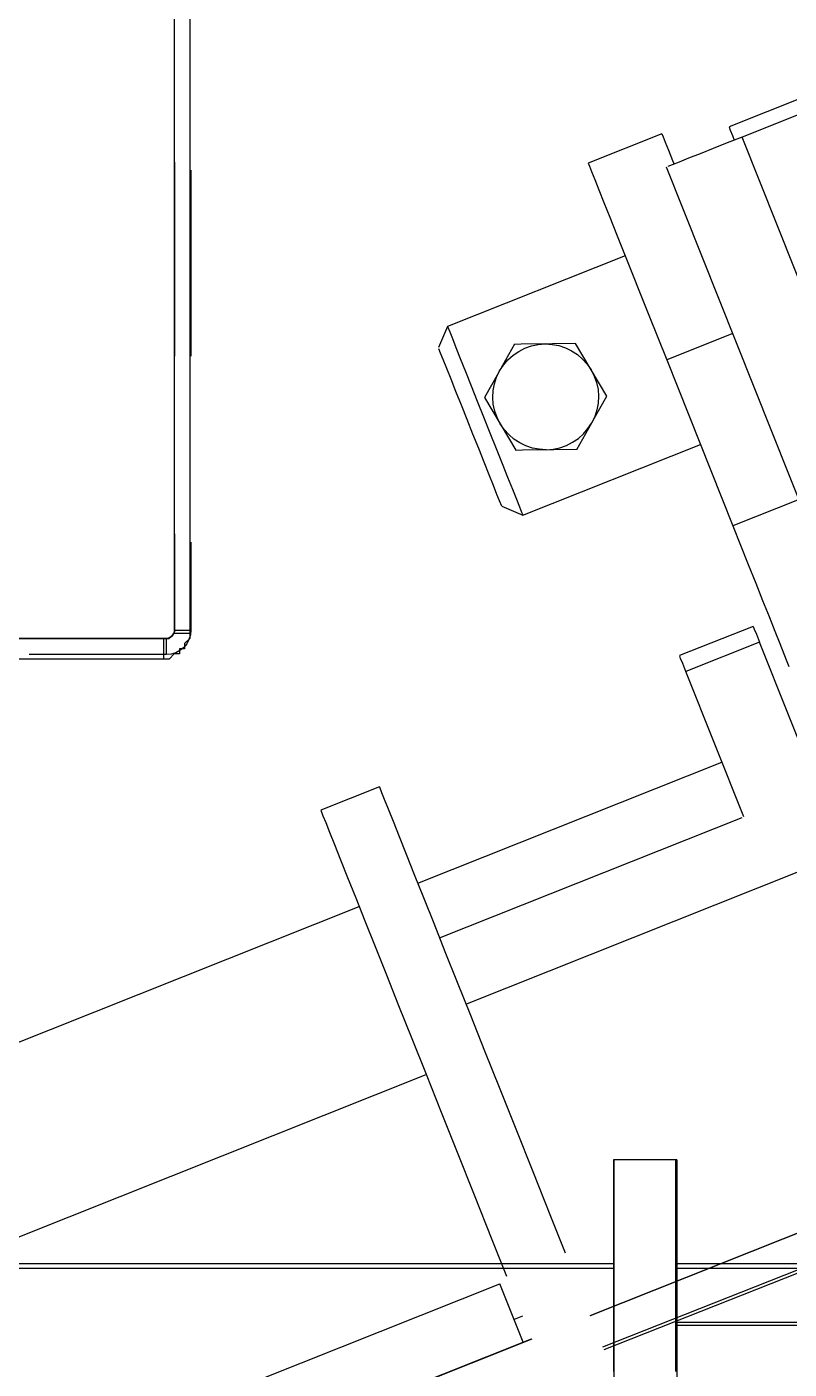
# Model space of a CAD drawing. Extents: x 3 to 592, y 5 to 207.
# Drawn here: x 96.25 to 101.46, y 49.93 to 59.11 of the extents above; entities that cross this region are included whole.
import ezdxf

# ---------------------------------------------------------------- set-up
doc = ezdxf.new("R2010")
doc.units = 0
doc.layers.get('0').update_dxf_attribs({"linetype": 'CONTINUOUS'})

msp = doc.modelspace()

# ---------------------------------------------------------------- linework, layer by layer
at = {"color": 7}
for points in [[(97.260833, 62.618056), (97.260833, 54.962778)], [(97.260833, 62.512222), (97.260833, 54.962778)], [(97.366667, 62.512222), (97.366667, 54.962778)], [(102.380803, 58.848625), (101.137967, 58.353325)], [(102.380803, 58.848625), (101.137967, 58.353325)], [(101.834033, 58.735419), (101.049102, 58.422505)], [(101.834033, 58.735419), (101.049102, 58.422505)], [(100.591126, 58.374597), (100.088065, 58.17422)], [(100.591126, 58.374597), (100.088065, 58.17422)], [(100.591126, 58.374597), (100.59924, 58.354489), (100.613704, 58.318153), (100.635223, 58.264178), (100.663446, 58.19327), (100.673323, 58.168222)], [(100.591126, 58.374597), (100.59924, 58.354489), (100.613704, 58.318153), (100.635223, 58.264178), (100.663446, 58.19327), (100.673323, 58.168222)], [(101.137861, 58.353325), (101.037319, 58.313108), (100.940306, 58.274656), (100.851053, 58.239025), (100.773089, 58.207981), (100.708883, 58.182228), (100.660906, 58.163178), (100.631625, 58.151536)], [(101.137861, 58.353325), (101.037319, 58.313108), (100.940306, 58.274656), (100.851053, 58.239025), (100.773089, 58.207981), (100.708883, 58.182228), (100.660906, 58.163178), (100.631625, 58.151536)], [(101.048961, 58.42254), (101.057781, 58.400668), (101.072597, 58.363626), (101.084944, 58.332229)], [(101.048961, 58.42254), (101.057781, 58.400668), (101.072597, 58.363626), (101.084944, 58.332229)], [(102.577512, 54.740704), (101.137826, 58.353149)], [(102.577512, 54.740704), (101.137826, 58.353149)], [(97.263021, 58.181769), (97.263021, 56.911769)], [(97.263021, 58.181769), (97.263021, 56.911769)], [(97.263021, 58.181769), (97.263021, 56.911769)], [(97.263021, 58.181769), (97.263021, 56.911769)], [(97.263021, 58.181769), (97.263021, 56.911769)], [(97.263021, 58.181769), (97.263021, 56.911769)], [(97.263021, 58.181769), (97.263021, 56.911769)], [(97.263021, 58.181769), (97.263021, 56.911769)], [(100.087959, 58.174079), (100.096073, 58.15397), (100.110537, 58.117634), (100.132056, 58.063659), (100.160279, 57.992751), (100.194851, 57.905967), (100.235068, 57.80472), (100.280929, 57.690067), (100.331023, 57.564126), (100.384998, 57.428659), (100.442148, 57.285079), (100.501415, 57.136206), (100.562445, 56.983806), (100.623476, 56.829995)], [(100.087959, 58.174079), (100.096073, 58.15397), (100.110537, 58.117634), (100.132056, 58.063659), (100.160279, 57.992751), (100.194851, 57.905967), (100.235068, 57.80472), (100.280929, 57.690067), (100.331023, 57.564126), (100.384998, 57.428659), (100.442148, 57.285079), (100.501415, 57.136206), (100.562445, 56.983806), (100.623476, 56.829995)], [(97.263021, 58.126066), (97.263021, 56.856066)], [(97.263021, 58.126066), (97.263021, 56.856066)], [(97.263021, 58.126066), (97.263021, 56.856066)], [(97.263021, 58.126066), (97.263021, 56.856066)], [(97.263021, 58.126066), (97.263021, 56.856066)], [(97.263021, 58.126066), (97.263021, 56.856066)], [(97.263021, 58.126066), (97.263021, 56.856066)], [(97.263021, 58.126066), (97.263021, 56.856066)], [(97.37411, 58.126066), (97.37411, 56.856066)], [(97.37411, 58.126066), (97.37411, 56.856066)], [(97.37411, 58.126066), (97.37411, 56.856066)], [(97.37411, 58.126066), (97.37411, 56.856066)], [(97.37411, 58.126066), (97.37411, 56.856066)], [(97.37411, 58.126066), (97.37411, 56.856066)], [(97.37411, 58.126066), (97.37411, 56.856066)], [(97.37411, 58.126066), (97.37411, 56.856066)], [(102.061433, 54.53507), (100.621747, 58.147514)], [(102.061433, 54.53507), (100.621747, 58.147514)], [(100.339878, 57.541936), (99.127028, 57.058631)], [(100.339878, 57.541936), (99.127028, 57.058631)], [(99.127063, 57.058595), (99.064974, 56.914309)], [(99.127063, 57.058595), (99.064974, 56.914309)], [(99.127063, 57.058595), (99.14188, 57.021906), (99.159871, 56.976751), (99.184213, 56.915367), (99.214199, 56.839873), (99.249477, 56.751679), (99.288283, 56.653959), (99.32991, 56.549537), (99.373302, 56.440881), (99.416694, 56.33152), (99.45938, 56.224629), (99.499949, 56.123029), (99.536991, 56.029895), (99.569799, 55.947698), (99.596963, 55.878906), (99.618482, 55.825637), (99.632946, 55.789301), (99.640355, 55.770604)], [(99.127063, 57.058595), (99.14188, 57.021906), (99.159871, 56.976751), (99.184213, 56.915367), (99.214199, 56.839873), (99.249477, 56.751679), (99.288283, 56.653959), (99.32991, 56.549537), (99.373302, 56.440881), (99.416694, 56.33152), (99.45938, 56.224629), (99.499949, 56.123029), (99.536991, 56.029895), (99.569799, 55.947698), (99.596963, 55.878906), (99.618482, 55.825637), (99.632946, 55.789301), (99.640355, 55.770604)], [(101.075172, 57.009912), (100.623617, 56.829995)], [(101.075172, 57.009912), (100.623617, 56.829995)], [(99.49688, 55.83047), (99.482416, 55.867159), (99.464424, 55.911609), (99.440436, 55.971934), (99.411155, 56.045664), (99.377288, 56.130684), (99.339894, 56.22417), (99.300736, 56.322242), (99.260872, 56.422431), (99.221713, 56.520503), (99.184672, 56.613989), (99.150805, 56.699009), (99.121524, 56.772739), (99.097183, 56.833064), (99.079544, 56.877514), (99.068608, 56.905031)], [(99.49688, 55.83047), (99.482416, 55.867159), (99.464424, 55.911609), (99.440436, 55.971934), (99.411155, 56.045664), (99.377288, 56.130684), (99.339894, 56.22417), (99.300736, 56.322242), (99.260872, 56.422431), (99.221713, 56.520503), (99.184672, 56.613989), (99.150805, 56.699009), (99.121524, 56.772739), (99.097183, 56.833064), (99.079544, 56.877514), (99.068608, 56.905031)], [(99.584581, 56.936852), (99.482275, 56.755171)], [(99.584581, 56.936852), (99.482275, 56.755171)], [(99.48231, 56.755136), (99.508063, 56.794647), (99.538755, 56.83063), (99.574032, 56.862027), (99.613191, 56.888839), (99.655171, 56.910005), (99.699621, 56.92588), (99.745835, 56.935405), (99.793108, 56.939286)], [(99.48231, 56.755136), (99.508063, 56.794647), (99.538755, 56.83063), (99.574032, 56.862027), (99.613191, 56.888839), (99.655171, 56.910005), (99.699621, 56.92588), (99.745835, 56.935405), (99.793108, 56.939286)], [(99.793037, 56.939145), (99.630406, 56.937381), (99.584545, 56.936675)], [(99.793037, 56.939145), (99.630406, 56.937381), (99.584545, 56.936675)], [(100.001529, 56.941438), (99.84419, 56.939674), (99.793037, 56.938968)], [(100.001529, 56.941438), (99.84419, 56.939674), (99.793037, 56.938968)], [(99.793037, 56.939145), (99.840309, 56.936675), (99.886523, 56.927856), (99.931679, 56.913039), (99.974012, 56.892578), (100.013523, 56.866825), (100.049506, 56.836134), (100.080904, 56.800856), (100.107715, 56.76205)], [(99.793037, 56.939145), (99.840309, 56.936675), (99.886523, 56.927856), (99.931679, 56.913039), (99.974012, 56.892578), (100.013523, 56.866825), (100.049506, 56.836134), (100.080904, 56.800856), (100.107715, 56.76205)], [(100.10775, 56.762015), (100.100342, 56.774715), (100.001564, 56.941579)], [(100.10775, 56.762015), (100.100342, 56.774715), (100.001564, 56.941579)], [(100.623582, 56.82996), (101.07549, 55.696132)], [(100.623582, 56.82996), (101.07549, 55.696132)], [(99.48231, 56.755136), (99.474902, 56.742083), (99.380005, 56.573455)], [(99.48231, 56.755136), (99.474902, 56.742083), (99.380005, 56.573455)], [(99.486297, 56.394032), (99.464777, 56.436013), (99.449255, 56.480816), (99.439377, 56.52703), (99.435849, 56.573949), (99.438672, 56.621221), (99.447138, 56.667788), (99.461955, 56.712591), (99.482416, 56.755277)], [(99.486297, 56.394032), (99.464777, 56.436013), (99.449255, 56.480816), (99.439377, 56.52703), (99.435849, 56.573949), (99.438672, 56.621221), (99.447138, 56.667788), (99.461955, 56.712591), (99.482416, 56.755277)], [(100.10775, 56.762015), (100.129269, 56.720034), (100.144792, 56.675232), (100.154669, 56.629018), (100.158197, 56.582098), (100.155375, 56.534826), (100.146908, 56.488259), (100.132092, 56.443457), (100.111631, 56.400771)], [(100.10775, 56.762015), (100.129269, 56.720034), (100.144792, 56.675232), (100.154669, 56.629018), (100.158197, 56.582098), (100.155375, 56.534826), (100.146908, 56.488259), (100.132092, 56.443457), (100.111631, 56.400771)], [(100.213971, 56.582627), (100.107785, 56.762191)], [(100.213971, 56.582627), (100.107785, 56.762191)], [(99.380075, 56.573455), (99.486261, 56.393891)], [(99.380075, 56.573455), (99.486261, 56.393891)], [(100.111701, 56.400947), (100.119109, 56.414), (100.214007, 56.582627)], [(100.111701, 56.400947), (100.119109, 56.414), (100.214007, 56.582627)], [(99.486297, 56.394032), (99.493705, 56.381332), (99.592483, 56.214469)], [(99.486297, 56.394032), (99.493705, 56.381332), (99.592483, 56.214469)], [(99.80101, 56.216938), (99.753738, 56.219407), (99.707524, 56.228227), (99.662368, 56.243044), (99.620035, 56.263505), (99.580524, 56.289257), (99.54454, 56.319949), (99.513143, 56.355227), (99.486332, 56.394032)], [(99.80101, 56.216938), (99.753738, 56.219407), (99.707524, 56.228227), (99.662368, 56.243044), (99.620035, 56.263505), (99.580524, 56.289257), (99.54454, 56.319949), (99.513143, 56.355227), (99.486332, 56.394032)], [(99.80101, 56.216938), (99.848282, 56.220466), (99.894496, 56.230344), (99.938946, 56.245866), (99.980926, 56.267385), (100.020085, 56.293844), (100.05501, 56.325594), (100.086054, 56.361224), (100.111807, 56.401088)], [(99.80101, 56.216938), (99.848282, 56.220466), (99.894496, 56.230344), (99.938946, 56.245866), (99.980926, 56.267385), (100.020085, 56.293844), (100.05501, 56.325594), (100.086054, 56.361224), (100.111807, 56.401088)], [(100.009466, 56.219231), (100.111772, 56.400912)], [(100.009466, 56.219231), (100.111772, 56.400912)], [(99.641237, 55.768381), (100.854087, 56.251687)], [(99.641237, 55.768381), (100.854087, 56.251687)], [(99.592518, 56.214645), (99.638379, 56.214998), (99.80101, 56.217114)], [(99.592518, 56.214645), (99.638379, 56.214998), (99.80101, 56.217114)], [(99.80101, 56.216938), (99.852162, 56.217644), (100.009501, 56.219407)], [(99.80101, 56.216938), (99.852162, 56.217644), (100.009501, 56.219407)], [(101.52701, 55.876084), (101.075455, 55.696168)], [(101.52701, 55.876084), (101.075455, 55.696168)], [(99.49688, 55.83047), (99.641166, 55.768381)], [(99.49688, 55.83047), (99.641166, 55.768381)], [(101.075455, 55.696097), (101.128371, 55.563452), (101.180583, 55.432219), (101.23103, 55.305925), (101.278655, 55.18598), (101.322752, 55.075914), (101.36191, 54.977489), (101.395777, 54.892469), (101.423294, 54.822972), (101.44446, 54.770408), (101.458219, 54.735836)], [(101.075455, 55.696097), (101.128371, 55.563452), (101.180583, 55.432219), (101.23103, 55.305925), (101.278655, 55.18598), (101.322752, 55.075914), (101.36191, 54.977489), (101.395777, 54.892469), (101.423294, 54.822972), (101.44446, 54.770408), (101.458219, 54.735836)], [(97.263021, 55.641769), (97.263021, 54.983486)], [(97.263021, 55.641769), (97.263021, 54.983486)], [(97.263021, 55.641769), (97.263021, 54.983486)], [(97.263021, 55.641769), (97.263021, 54.983486)], [(97.263021, 55.641769), (97.263021, 54.983486)], [(97.263021, 55.641769), (97.263021, 54.983486)], [(97.263021, 55.641769), (97.263021, 54.983486)], [(97.263021, 55.641769), (97.263021, 54.983486)], [(97.263021, 55.586066), (97.263021, 54.983521)], [(97.263021, 55.586066), (97.263021, 54.983521)], [(97.263021, 55.586066), (97.263021, 54.983521)], [(97.263021, 55.586066), (97.263021, 54.983521)], [(97.263021, 55.586066), (97.263021, 54.983521)], [(97.263021, 55.586066), (97.263021, 54.983521)], [(97.263021, 55.586066), (97.263021, 54.983521)], [(97.263021, 55.586066), (97.263021, 54.983521)], [(97.37411, 55.586066), (97.37411, 54.983521)], [(97.37411, 55.586066), (97.37411, 54.983521)], [(97.37411, 55.586066), (97.37411, 54.983521)], [(97.37411, 55.586066), (97.37411, 54.983521)], [(97.37411, 55.586066), (97.37411, 54.983521)], [(97.37411, 55.586066), (97.37411, 54.983521)], [(97.37411, 55.586066), (97.37411, 54.983521)], [(97.37411, 55.586066), (97.37411, 54.983521)], [(97.260833, 54.962778), (97.225556, 54.9275), (97.190278, 54.9275)], [(97.366667, 54.962778), (97.366667, 54.9275), (97.331389, 54.892222), (97.331389, 54.856944), (97.296111, 54.856944), (97.296111, 54.821667), (97.260833, 54.821667), (97.225556, 54.786389), (97.190278, 54.786389)], [(97.190278, 54.9275), (97.225556, 54.9275), (97.260833, 54.962778)], [(97.263021, 54.983415), (97.261962, 54.972479), (97.258787, 54.962249), (97.246793, 54.944257), (97.228801, 54.93191), (97.218218, 54.929087), (97.207282, 54.927676)], [(97.263021, 54.983415), (97.261962, 54.972479), (97.258787, 54.962249), (97.246793, 54.944257), (97.228801, 54.93191), (97.218218, 54.929087), (97.207282, 54.927676)], [(97.263021, 54.983415), (97.261962, 54.972479), (97.258787, 54.962249), (97.246793, 54.944257), (97.228801, 54.93191), (97.218218, 54.929087), (97.207282, 54.927676)], [(97.263021, 54.983415), (97.261962, 54.972479), (97.258787, 54.962249), (97.246793, 54.944257), (97.228801, 54.93191), (97.218218, 54.929087), (97.207282, 54.927676)], [(97.263021, 54.983415), (97.261962, 54.972479), (97.258787, 54.962249), (97.246793, 54.944257), (97.228801, 54.93191), (97.218218, 54.929087), (97.207282, 54.927676)], [(97.263021, 54.983415), (97.261962, 54.972479), (97.258787, 54.962249), (97.246793, 54.944257), (97.228801, 54.93191), (97.218218, 54.929087), (97.207282, 54.927676)], [(97.263021, 54.983415), (97.261962, 54.972479), (97.258787, 54.962249), (97.246793, 54.944257), (97.228801, 54.93191), (97.218218, 54.929087), (97.207282, 54.927676)], [(97.263021, 54.983415), (97.261962, 54.972479), (97.258787, 54.962249), (97.246793, 54.944257), (97.228801, 54.93191), (97.218218, 54.929087), (97.207282, 54.927676)], [(97.207458, 54.927853), (97.218394, 54.928911), (97.228625, 54.932086), (97.246616, 54.944081), (97.258964, 54.962072), (97.261786, 54.972656), (97.263197, 54.983592)], [(97.207458, 54.927853), (97.218394, 54.928911), (97.228625, 54.932086), (97.246616, 54.944081), (97.258964, 54.962072), (97.261786, 54.972656), (97.263197, 54.983592)], [(97.207458, 54.927853), (97.218394, 54.928911), (97.228625, 54.932086), (97.246616, 54.944081), (97.258964, 54.962072), (97.261786, 54.972656), (97.263197, 54.983592)], [(97.207458, 54.927853), (97.218394, 54.928911), (97.228625, 54.932086), (97.246616, 54.944081), (97.258964, 54.962072), (97.261786, 54.972656), (97.263197, 54.983592)], [(97.207458, 54.927853), (97.218394, 54.928911), (97.228625, 54.932086), (97.246616, 54.944081), (97.258964, 54.962072), (97.261786, 54.972656), (97.263197, 54.983592)], [(97.207458, 54.927853), (97.218394, 54.928911), (97.228625, 54.932086), (97.246616, 54.944081), (97.258964, 54.962072), (97.261786, 54.972656), (97.263197, 54.983592)], [(97.207458, 54.927853), (97.218394, 54.928911), (97.228625, 54.932086), (97.246616, 54.944081), (97.258964, 54.962072), (97.261786, 54.972656), (97.263197, 54.983592)], [(97.207458, 54.927853), (97.218394, 54.928911), (97.228625, 54.932086), (97.246616, 54.944081), (97.258964, 54.962072), (97.261786, 54.972656), (97.263197, 54.983592)], [(97.37411, 54.983415), (97.370935, 54.95096), (97.36141, 54.919562), (97.345888, 54.890987), (97.325427, 54.865588), (97.300027, 54.844774), (97.271099, 54.829604), (97.240055, 54.820079), (97.207599, 54.816904)], [(97.37411, 54.983415), (97.370935, 54.95096), (97.36141, 54.919562), (97.345888, 54.890987), (97.325427, 54.865588), (97.300027, 54.844774), (97.271099, 54.829604), (97.240055, 54.820079), (97.207599, 54.816904)], [(97.37411, 54.983415), (97.370935, 54.95096), (97.36141, 54.919562), (97.345888, 54.890987), (97.325427, 54.865588), (97.300027, 54.844774), (97.271099, 54.829604), (97.240055, 54.820079), (97.207599, 54.816904)], [(97.37411, 54.983415), (97.370935, 54.95096), (97.36141, 54.919562), (97.345888, 54.890987), (97.325427, 54.865588), (97.300027, 54.844774), (97.271099, 54.829604), (97.240055, 54.820079), (97.207599, 54.816904)], [(97.37411, 54.983415), (97.370935, 54.95096), (97.36141, 54.919562), (97.345888, 54.890987), (97.325427, 54.865588), (97.300027, 54.844774), (97.271099, 54.829604), (97.240055, 54.820079), (97.207599, 54.816904)], [(97.37411, 54.983415), (97.370935, 54.95096), (97.36141, 54.919562), (97.345888, 54.890987), (97.325427, 54.865588), (97.300027, 54.844774), (97.271099, 54.829604), (97.240055, 54.820079), (97.207599, 54.816904)], [(97.37411, 54.983415), (97.370935, 54.95096), (97.36141, 54.919562), (97.345888, 54.890987), (97.325427, 54.865588), (97.300027, 54.844774), (97.271099, 54.829604), (97.240055, 54.820079), (97.207599, 54.816904)], [(97.37411, 54.983415), (97.370935, 54.95096), (97.36141, 54.919562), (97.345888, 54.890987), (97.325427, 54.865588), (97.300027, 54.844774), (97.271099, 54.829604), (97.240055, 54.820079), (97.207599, 54.816904)], [(97.260833, 54.962778), (97.366667, 54.962778)], [(97.263021, 54.983415), (97.374146, 54.983415)], [(97.263021, 54.983415), (97.374146, 54.983415)], [(97.263021, 54.983415), (97.374146, 54.983415)], [(97.263021, 54.983415), (97.374146, 54.983415)], [(97.263021, 54.983415), (97.374146, 54.983415)], [(97.263021, 54.983415), (97.374146, 54.983415)], [(97.263021, 54.983415), (97.374146, 54.983415)], [(97.263021, 54.983415), (97.374146, 54.983415)], [(101.214379, 55.009838), (100.711317, 54.809461)], [(101.214379, 55.009838), (100.711317, 54.809461)], [(101.214379, 55.009838), (101.221787, 54.990788), (101.235898, 54.955511), (101.257417, 54.902241)], [(101.214379, 55.009838), (101.221787, 54.990788), (101.235898, 54.955511), (101.257417, 54.902241)], [(97.190278, 54.9275), (88.970556, 54.9275)], [(88.970556, 54.9275), (97.190278, 54.9275)], [(97.207458, 54.927853), (96.271186, 54.927853)], [(97.207458, 54.927853), (96.271186, 54.927853)], [(97.207458, 54.927853), (96.271186, 54.927853)], [(97.207458, 54.927853), (96.271186, 54.927853)], [(97.207458, 54.927853), (96.271186, 54.927853)], [(97.207458, 54.927853), (96.271186, 54.927853)], [(97.207458, 54.927853), (96.271186, 54.927853)], [(97.207458, 54.927853), (96.271186, 54.927853)], [(96.271503, 54.927853), (97.207423, 54.927853)], [(96.271503, 54.927853), (97.207423, 54.927853)], [(96.271503, 54.927853), (97.207423, 54.927853)], [(96.271503, 54.927853), (97.207423, 54.927853)], [(96.271503, 54.927853), (97.207423, 54.927853)], [(96.271503, 54.927853), (97.207423, 54.927853)], [(96.271503, 54.927853), (97.207423, 54.927853)], [(96.271503, 54.927853), (97.207423, 54.927853)], [(97.190278, 54.786389), (97.190278, 54.9275)], [(97.207458, 54.816728), (97.207458, 54.927853)], [(97.207458, 54.816728), (97.207458, 54.927853)], [(97.207458, 54.816728), (97.207458, 54.927853)], [(97.207458, 54.816728), (97.207458, 54.927853)], [(97.207458, 54.816728), (97.207458, 54.927853)], [(97.207458, 54.816728), (97.207458, 54.927853)], [(97.207458, 54.816728), (97.207458, 54.927853)], [(97.207458, 54.816728), (97.207458, 54.927853)], [(101.257241, 54.902241), (100.75418, 54.701863)], [(101.257241, 54.902241), (100.75418, 54.701863)], [(101.653128, 53.908854), (101.257312, 54.902276)], [(101.653128, 53.908854), (101.257312, 54.902276)], [(97.190278, 54.786389), (88.970556, 54.786389)], [(97.207458, 54.816728), (96.271186, 54.816728)], [(97.207458, 54.816728), (96.271186, 54.816728)], [(97.207458, 54.816728), (96.271186, 54.816728)], [(97.207458, 54.816728), (96.271186, 54.816728)], [(97.207458, 54.816728), (96.271186, 54.816728)], [(97.207458, 54.816728), (96.271186, 54.816728)], [(97.207458, 54.816728), (96.271186, 54.816728)], [(97.207458, 54.816728), (96.271186, 54.816728)], [(100.754074, 54.701722), (100.732908, 54.754992), (100.718796, 54.790269), (100.712094, 54.807556)], [(100.754074, 54.701722), (100.732908, 54.754992), (100.718796, 54.790269), (100.712094, 54.807556)], [(101.149926, 53.708335), (100.754109, 54.701758)], [(101.149926, 53.708335), (100.754109, 54.701758)], [(99.252652, 52.428951), (104.091022, 54.357092)], [(99.252652, 52.428951), (104.091022, 54.357092)], [(98.923581, 53.254698), (101.000736, 54.082668)], [(98.923581, 53.254698), (101.000736, 54.082668)], [(98.661361, 53.912699), (98.261311, 53.753244)], [(98.661361, 53.912699), (98.261311, 53.753244)], [(98.661361, 53.912699), (98.676531, 53.874952), (98.695228, 53.828033), (98.721333, 53.762063), (98.7552, 53.677749), (98.796122, 53.574738), (98.844453, 53.453383), (98.899839, 53.313683), (98.962633, 53.156344), (99.032483, 52.981366), (99.109389, 52.788749), (99.192997, 52.578847), (99.283308, 52.352363), (99.379969, 52.109299), (99.483333, 51.850008), (99.593047, 51.575194), (99.708406, 51.284858), (99.830114, 50.980058), (99.930158, 50.728977)], [(98.661361, 53.912699), (98.676531, 53.874952), (98.695228, 53.828033), (98.721333, 53.762063), (98.7552, 53.677749), (98.796122, 53.574738), (98.844453, 53.453383), (98.899839, 53.313683), (98.962633, 53.156344), (99.032483, 52.981366), (99.109389, 52.788749), (99.192997, 52.578847), (99.283308, 52.352363), (99.379969, 52.109299), (99.483333, 51.850008), (99.593047, 51.575194), (99.708406, 51.284858), (99.830114, 50.980058), (99.930158, 50.728977)], [(98.261382, 53.753314), (98.276551, 53.715567), (98.295248, 53.668648), (98.321354, 53.602678), (98.355221, 53.518364), (98.396143, 53.415353), (98.444473, 53.293998), (98.499859, 53.154298), (98.562654, 52.996959), (98.632504, 52.821981), (98.709409, 52.629364), (98.793018, 52.419462), (98.883329, 52.192978), (98.97999, 51.949914), (99.083354, 51.690623), (99.193068, 51.415809), (99.308426, 51.125473), (99.430134, 50.820673), (99.530179, 50.569592)], [(98.261382, 53.753314), (98.276551, 53.715567), (98.295248, 53.668648), (98.321354, 53.602678), (98.355221, 53.518364), (98.396143, 53.415353), (98.444473, 53.293998), (98.499859, 53.154298), (98.562654, 52.996959), (98.632504, 52.821981), (98.709409, 52.629364), (98.793018, 52.419462), (98.883329, 52.192978), (98.97999, 51.949914), (99.083354, 51.690623), (99.193068, 51.415809), (99.308426, 51.125473), (99.430134, 50.820673), (99.530179, 50.569592)], [(99.0727, 52.880542), (101.139595, 53.704214)], [(99.0727, 52.880542), (101.139595, 53.704214)], [(95.516453, 51.896927), (98.523531, 53.095313)], [(95.516453, 51.896927), (98.523531, 53.095313)], [(100.101012, 50.300114), (104.939382, 52.228254)], [(100.101012, 50.300114), (104.939382, 52.228254)], [(104.940262, 52.225622), (100.101859, 50.297468)], [(104.940262, 52.225622), (100.101859, 50.297468)], [(95.148082, 50.419494), (98.981366, 51.947022)], [(95.148082, 50.419494), (98.981366, 51.947022)], [(100.186455, 50.085696), (105.029769, 52.001382)], [(100.186455, 50.085696), (105.029769, 52.001382)], [(105.037679, 51.981503), (100.194498, 50.065869)], [(105.037679, 51.981503), (100.194498, 50.065869)], [(100.682778, 51.364444), (100.259444, 51.364444)], [(100.259444, 51.364444), (100.259444, 51.329167), (100.259444, 51.293889), (100.259444, 51.258611), (100.259444, 51.188056), (100.259444, 51.082222), (100.259444, 50.976389), (100.259444, 50.870556), (100.259444, 50.694167), (100.259444, 50.517778), (100.259444, 50.341389), (100.259444, 50.129722), (100.259444, 49.918056)], [(100.263008, 51.365326), (100.263008, 51.355096), (100.263008, 51.324757), (100.263008, 51.273957), (100.263008, 51.203049), (100.263008, 51.112385), (100.263008, 51.00126), (100.263008, 50.870732), (100.263008, 50.720801), (100.263008, 50.551115), (100.263008, 50.362732), (100.263008, 50.155299), (100.263008, 49.929521), (100.263008, 49.685751), (100.263008, 49.42399), (100.263008, 49.144943), (100.263008, 48.848962), (100.263008, 48.536754), (100.263008, 48.208318), (100.263008, 47.93809)], [(100.263008, 51.365326), (100.263008, 51.355096), (100.263008, 51.324757), (100.263008, 51.273957), (100.263008, 51.203049), (100.263008, 51.112385), (100.263008, 51.00126), (100.263008, 50.870732), (100.263008, 50.720801), (100.263008, 50.551115), (100.263008, 50.362732), (100.263008, 50.155299), (100.263008, 49.929521), (100.263008, 49.685751), (100.263008, 49.42399), (100.263008, 49.144943), (100.263008, 48.848962), (100.263008, 48.536754), (100.263008, 48.208318), (100.263008, 47.93809)], [(100.263008, 51.365326), (100.263008, 51.355096), (100.263008, 51.324757), (100.263008, 51.273957), (100.263008, 51.203049), (100.263008, 51.112385), (100.263008, 51.00126), (100.263008, 50.870732), (100.263008, 50.720801), (100.263008, 50.551115), (100.263008, 50.362732), (100.263008, 50.155299), (100.263008, 49.929521), (100.263008, 49.685751), (100.263008, 49.42399), (100.263008, 49.144943), (100.263008, 48.848962), (100.263008, 48.536754), (100.263008, 48.208318), (100.263008, 47.93809)], [(100.263008, 51.365326), (100.263008, 51.355096), (100.263008, 51.324757), (100.263008, 51.273957), (100.263008, 51.203049), (100.263008, 51.112385), (100.263008, 51.00126), (100.263008, 50.870732), (100.263008, 50.720801), (100.263008, 50.551115), (100.263008, 50.362732), (100.263008, 50.155299), (100.263008, 49.929521), (100.263008, 49.685751), (100.263008, 49.42399), (100.263008, 49.144943), (100.263008, 48.848962), (100.263008, 48.536754), (100.263008, 48.208318), (100.263008, 47.93809)], [(100.693573, 51.365326), (100.263184, 51.365326)], [(100.693573, 51.365326), (100.263184, 51.365326)], [(100.693573, 51.365326), (100.263184, 51.365326)], [(100.693573, 51.365326), (100.263184, 51.365326)], [(100.682778, 51.364444), (100.682778, 51.329167), (100.682778, 51.293889), (100.682778, 51.258611), (100.682778, 51.188056), (100.682778, 51.082222), (100.682778, 50.976389), (100.682778, 50.870556), (100.682778, 50.694167), (100.682778, 50.517778), (100.682778, 50.341389), (100.682778, 50.129722), (100.682778, 49.918056)], [(100.693573, 51.365326), (100.693573, 51.355096), (100.693573, 51.324757), (100.693573, 51.273957), (100.693573, 51.203049), (100.693573, 51.112385), (100.693573, 51.00126), (100.693573, 50.870732), (100.693573, 50.720801), (100.693573, 50.551115), (100.693573, 50.362732), (100.693573, 50.155299), (100.693573, 49.929521), (100.693573, 49.685751), (100.693573, 49.42399), (100.693573, 49.144943), (100.693573, 48.848962), (100.693573, 48.536754), (100.693573, 48.208318), (100.693573, 47.93809)], [(100.693573, 51.365326), (100.693573, 51.355096), (100.693573, 51.324757), (100.693573, 51.273957), (100.693573, 51.203049), (100.693573, 51.112385), (100.693573, 51.00126), (100.693573, 50.870732), (100.693573, 50.720801), (100.693573, 50.551115), (100.693573, 50.362732), (100.693573, 50.155299), (100.693573, 49.929521), (100.693573, 49.685751), (100.693573, 49.42399), (100.693573, 49.144943), (100.693573, 48.848962), (100.693573, 48.536754), (100.693573, 48.208318), (100.693573, 47.93809)], [(100.693573, 51.365326), (100.693573, 51.355096), (100.693573, 51.324757), (100.693573, 51.273957), (100.693573, 51.203049), (100.693573, 51.112385), (100.693573, 51.00126), (100.693573, 50.870732), (100.693573, 50.720801), (100.693573, 50.551115), (100.693573, 50.362732), (100.693573, 50.155299), (100.693573, 49.929521), (100.693573, 49.685751), (100.693573, 49.42399), (100.693573, 49.144943), (100.693573, 48.848962), (100.693573, 48.536754), (100.693573, 48.208318), (100.693573, 47.93809)], [(100.693573, 51.365326), (100.693573, 51.355096), (100.693573, 51.324757), (100.693573, 51.273957), (100.693573, 51.203049), (100.693573, 51.112385), (100.693573, 51.00126), (100.693573, 50.870732), (100.693573, 50.720801), (100.693573, 50.551115), (100.693573, 50.362732), (100.693573, 50.155299), (100.693573, 49.929521), (100.693573, 49.685751), (100.693573, 49.42399), (100.693573, 49.144943), (100.693573, 48.848962), (100.693573, 48.536754), (100.693573, 48.208318), (100.693573, 47.93809)], [(95.207314, 50.657019), (100.262972, 50.657019)], [(95.207314, 50.657019), (100.262972, 50.657019)], [(95.207314, 50.657019), (100.262972, 50.657019)], [(95.207314, 50.657019), (100.262972, 50.657019)], [(100.693573, 50.657019), (102.929831, 50.657019)], [(100.693573, 50.657019), (102.929831, 50.657019)], [(100.693573, 50.657019), (102.929831, 50.657019)], [(100.693573, 50.657019), (102.929831, 50.657019)], [(95.179444, 50.623611), (100.259444, 50.623611)], [(100.682778, 50.623611), (102.905278, 50.623611)], [(94.869882, 48.678924), (99.483862, 50.517601)], [(94.869882, 48.678924), (99.483862, 50.517601)], [(99.643071, 50.117622), (99.483616, 50.517672)], [(99.643071, 50.117622), (99.483616, 50.517672)], [(99.639367, 50.295528), (99.581511, 50.272597)], [(99.639367, 50.295528), (99.581511, 50.272597)], [(100.682778, 50.235556), (124.177778, 50.235556)], [(100.693573, 50.254218), (102.918542, 50.254218)], [(100.693573, 50.254218), (102.918542, 50.254218)], [(100.693573, 50.254218), (102.918542, 50.254218)], [(100.693573, 50.254218), (102.918542, 50.254218)], [(95.494263, 48.464294), (99.701138, 50.140694)], [(95.494263, 48.464294), (99.701138, 50.140694)], [(99.702056, 50.138224), (95.499767, 48.463588)], [(99.702056, 50.138224), (95.499767, 48.463588)]]:
    msp.add_lwpolyline(points, dxfattribs=at)

doc.saveas('drawing.dxf')
